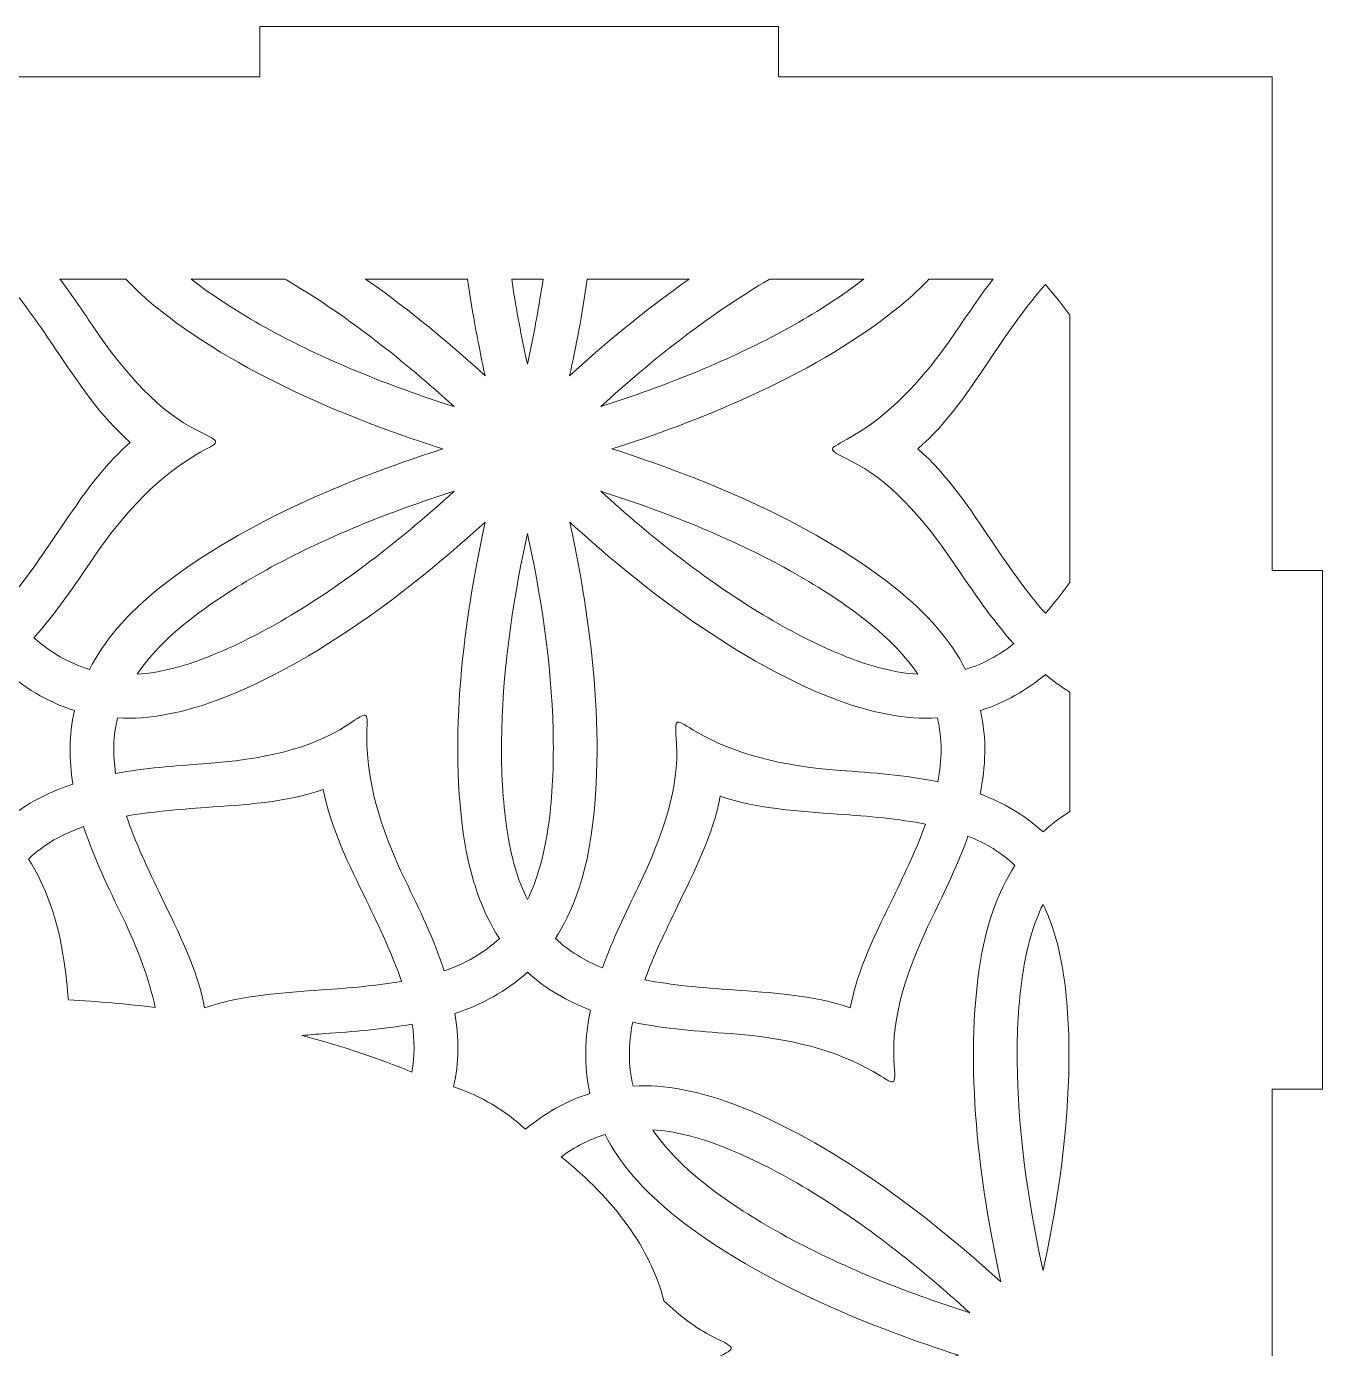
# Model space of a CAD drawing. Header units: millimetres. Extents: x 1438 to 1748, y -165 to 165.
# Drawn here: x 1518.3 to 1595.2, y -86.5 to -8 of the extents above; entities that cross this region are included whole.
import ezdxf

# ---------------------------------------------------------------- set-up
doc = ezdxf.new("R2010")
doc.units = ezdxf.units.MM
doc.header["$MEASUREMENT"] = 0
doc.layers.add('Camada 1', color=7, linetype='Continuous')

msp = doc.modelspace()

# ---------------------------------------------------------------- linework, layer by layer
at = {"layer": 'Camada 1', "color": 250, "lineweight": 20}
for points, knots in [([(1562.9262, -162), (1562.9262, -162), (1592.2262, -162), (1592.2262, -162), (1592.2262, -162), (1592.2262, -162), (1592.2262, -132.7), (1592.2262, -132.7), (1592.2262, -132.7), (1592.2262, -132.7), (1595.2262, -132.7), (1595.2262, -132.7), (1595.2262, -132.7), (1595.2262, -132.7), (1595.2262, -101.9), (1595.2262, -101.9), (1595.2262, -101.9), (1595.2262, -101.9), (1592.2262, -101.9), (1592.2262, -101.9), (1592.2262, -101.9), (1592.2262, -101.9), (1592.2262, -71.1), (1592.2262, -71.1), (1592.2262, -71.1), (1592.2262, -71.1), (1595.2262, -71.1), (1595.2262, -71.1), (1595.2262, -71.1), (1595.2262, -71.1), (1595.2262, -40.3), (1595.2262, -40.3), (1595.2262, -40.3), (1595.2262, -40.3), (1592.2262, -40.3), (1592.2262, -40.3), (1592.2262, -40.3), (1592.2262, -40.3), (1592.2262, -11), (1592.2262, -11), (1592.2262, -11), (1592.2262, -11), (1562.9262, -11), (1562.9262, -11), (1562.9262, -11), (1562.9262, -11), (1562.9262, -8), (1562.9262, -8), (1562.9262, -8), (1562.9262, -8), (1532.1262, -8), (1532.1262, -8), (1532.1262, -8), (1532.1262, -8), (1532.1262, -11), (1532.1262, -11), (1532.1262, -11), (1532.1262, -11), (1501.3262, -11), (1501.3262, -11), (1501.3262, -11), (1501.3262, -11), (1501.3262, -8), (1501.3262, -8), (1501.3262, -8), (1501.3262, -8), (1470.5262, -8), (1470.5262, -8), (1470.5262, -8), (1470.5262, -8), (1470.5262, -11), (1470.5262, -11), (1470.5262, -11), (1470.5262, -11), (1441.2262, -11), (1441.2262, -11), (1441.2262, -11), (1441.2262, -11), (1441.2262, -40.3), (1441.2262, -40.3), (1441.2262, -40.3), (1441.2262, -40.3), (1438.2262, -40.3), (1438.2262, -40.3), (1438.2262, -40.3), (1438.2262, -40.3), (1438.2262, -71.1), (1438.2262, -71.1), (1438.2262, -71.1), (1438.2262, -71.1), (1441.2262, -71.1), (1441.2262, -71.1), (1441.2262, -71.1), (1441.2262, -71.1), (1441.2262, -101.9), (1441.2262, -101.9), (1441.2262, -101.9), (1441.2262, -101.9), (1438.2262, -101.9), (1438.2262, -101.9), (1438.2262, -101.9), (1438.2262, -101.9), (1438.2262, -132.7), (1438.2262, -132.7), (1438.2262, -132.7), (1438.2262, -132.7), (1441.2262, -132.7), (1441.2262, -132.7), (1441.2262, -132.7), (1441.2262, -132.7), (1441.2262, -162), (1441.2262, -162), (1441.2262, -162), (1441.2262, -162), (1470.5262, -162), (1470.5262, -162), (1470.5262, -162), (1470.5262, -162), (1470.5262, -165), (1470.5262, -165), (1470.5262, -165), (1470.5262, -165), (1501.3262, -165), (1501.3262, -165), (1501.3262, -165), (1501.3262, -165), (1501.3262, -162), (1501.3262, -162), (1501.3262, -162), (1501.3262, -162), (1532.1262, -162), (1532.1262, -162), (1532.1262, -162), (1532.1262, -162), (1532.1262, -165), (1532.1262, -165), (1532.1262, -165), (1532.1262, -165), (1562.9262, -165), (1562.9262, -165), (1562.9262, -165), (1562.9262, -165), (1562.9262, -162), (1562.9262, -162)], [0, 0, 0, 0, 0.027027, 0.027027, 0.027027, 0.027027, 0.0540541, 0.0540541, 0.0540541, 0.0540541, 0.0810811, 0.0810811, 0.0810811, 0.0810811, 0.1081081, 0.1081081, 0.1081081, 0.1081081, 0.1351351, 0.1351351, 0.1351351, 0.1351351, 0.1621622, 0.1621622, 0.1621622, 0.1621622, 0.1891892, 0.1891892, 0.1891892, 0.1891892, 0.2162162, 0.2162162, 0.2162162, 0.2162162, 0.2432432, 0.2432432, 0.2432432, 0.2432432, 0.2702703, 0.2702703, 0.2702703, 0.2702703, 0.2972973, 0.2972973, 0.2972973, 0.2972973, 0.3243243, 0.3243243, 0.3243243, 0.3243243, 0.3513514, 0.3513514, 0.3513514, 0.3513514, 0.3783784, 0.3783784, 0.3783784, 0.3783784, 0.4054054, 0.4054054, 0.4054054, 0.4054054, 0.4324324, 0.4324324, 0.4324324, 0.4324324, 0.4594595, 0.4594595, 0.4594595, 0.4594595, 0.4864865, 0.4864865, 0.4864865, 0.4864865, 0.5135135, 0.5135135, 0.5135135, 0.5135135, 0.5405405, 0.5405405, 0.5405405, 0.5405405, 0.5675676, 0.5675676, 0.5675676, 0.5675676, 0.5945946, 0.5945946, 0.5945946, 0.5945946, 0.6216216, 0.6216216, 0.6216216, 0.6216216, 0.6486486, 0.6486486, 0.6486486, 0.6486486, 0.6756757, 0.6756757, 0.6756757, 0.6756757, 0.7027027, 0.7027027, 0.7027027, 0.7027027, 0.7297297, 0.7297297, 0.7297297, 0.7297297, 0.7567568, 0.7567568, 0.7567568, 0.7567568, 0.7837838, 0.7837838, 0.7837838, 0.7837838, 0.8108108, 0.8108108, 0.8108108, 0.8108108, 0.8378378, 0.8378378, 0.8378378, 0.8378378, 0.8648649, 0.8648649, 0.8648649, 0.8648649, 0.8918919, 0.8918919, 0.8918919, 0.8918919, 0.9189189, 0.9189189, 0.9189189, 0.9189189, 0.9459459, 0.9459459, 0.9459459, 0.9459459, 1, 1, 1, 1]), ([(1517.229, -23.3601), (1518.1751, -24.4931), (1519.0878, -25.8038), (1520.0419, -27.2145), (1520.0419, -27.2145), (1521.2802, -29.0449), (1522.6635, -31.1728), (1524.4376, -32.6945), (1524.4376, -32.6945), (1522.6638, -34.2158), (1521.2798, -36.3425), (1520.0419, -38.1729), (1520.0419, -38.1729), (1518.9763, -39.7486), (1517.9623, -41.1997), (1516.8958, -42.4177), (1516.8958, -42.4177), (1515.9496, -41.2846), (1515.0368, -39.9739), (1514.0826, -38.5631), (1514.0826, -38.5631), (1512.8449, -36.7325), (1511.4615, -34.6048), (1509.6872, -33.0831), (1509.6872, -33.0831), (1511.4612, -31.5617), (1512.8449, -29.435), (1514.0828, -27.6046), (1514.0828, -27.6046), (1515.1486, -26.029), (1516.1626, -24.5781), (1517.229, -23.3601)], [0, 0, 0, 0, 0.1111111, 0.1111111, 0.1111111, 0.1111111, 0.2222222, 0.2222222, 0.2222222, 0.2222222, 0.3333333, 0.3333333, 0.3333333, 0.3333333, 0.4444444, 0.4444444, 0.4444444, 0.4444444, 0.5555556, 0.5555556, 0.5555556, 0.5555556, 0.6666667, 0.6666667, 0.6666667, 0.6666667, 0.7777778, 0.7777778, 0.7777778, 0.7777778, 1, 1, 1, 1]), ([(1526.2546, -24.8944), (1531.3216, -28.9014), (1538.2215, -31.5731), (1543.0006, -33.0844), (1543.0006, -33.0844), (1538.2001, -34.6007), (1531.3137, -37.271), (1526.2555, -41.2718), (1526.2555, -41.2718), (1524.2063, -42.892), (1522.8508, -44.534), (1522.0098, -46.1732), (1522.0098, -46.1732), (1520.7854, -45.817), (1519.7092, -45.1677), (1518.7099, -44.2996), (1518.7099, -44.2996), (1520.0266, -42.831), (1521.1471, -41.1738), (1522.1926, -39.6274), (1522.1926, -39.6274), (1524.207, -36.6509), (1526.2367, -34.6466), (1528.3888, -33.4028), (1528.3888, -33.4028), (1529.7614, -32.6096), (1529.979, -32.7712), (1528.4231, -31.9938), (1528.4231, -31.9938), (1526.1888, -30.8772), (1524.2165, -28.7526), (1522.1926, -25.7596), (1522.1926, -25.7596), (1521.5826, -24.8578), (1520.9471, -23.9181), (1520.2619, -23), (1520.2619, -23), (1520.2619, -23), (1524.1721, -23), (1524.1721, -23), (1524.1721, -23), (1524.7689, -23.6338), (1525.4596, -24.2657), (1526.2546, -24.8944)], [0, 0, 0, 0, 0.0833333, 0.0833333, 0.0833333, 0.0833333, 0.1666667, 0.1666667, 0.1666667, 0.1666667, 0.25, 0.25, 0.25, 0.25, 0.3333333, 0.3333333, 0.3333333, 0.3333333, 0.4166667, 0.4166667, 0.4166667, 0.4166667, 0.5, 0.5, 0.5, 0.5, 0.5833333, 0.5833333, 0.5833333, 0.5833333, 0.6666667, 0.6666667, 0.6666667, 0.6666667, 0.75, 0.75, 0.75, 0.75, 0.8333333, 0.8333333, 0.8333333, 0.8333333, 1, 1, 1, 1]), ([(1533.7044, -23.0457), (1537.1509, -25.0796), (1540.4035, -27.6282), (1543.3706, -30.3086), (1543.3706, -30.3086), (1543.3706, -30.3086), (1543.6595, -30.5699), (1543.6595, -30.5699), (1543.6595, -30.5699), (1543.6595, -30.5699), (1543.2561, -30.44), (1543.2561, -30.44), (1543.2561, -30.44), (1539.4497, -29.2058), (1535.6145, -27.66), (1532.1299, -25.6875), (1532.1299, -25.6875), (1530.7142, -24.8861), (1529.3334, -23.9991), (1528.0474, -23), (1528.0474, -23), (1528.0474, -23), (1533.6268, -23), (1533.6268, -23), (1533.6268, -23), (1533.6268, -23), (1533.7044, -23.0457), (1533.7044, -23.0457)], [0, 0, 0, 0, 0.125, 0.125, 0.125, 0.125, 0.25, 0.25, 0.25, 0.25, 0.375, 0.375, 0.375, 0.375, 0.5, 0.5, 0.5, 0.5, 0.625, 0.625, 0.625, 0.625, 0.75, 0.75, 0.75, 0.75, 1, 1, 1, 1]), ([(1544.4627, -23), (1544.7602, -25.1075), (1545.1363, -27.0659), (1545.506, -28.741), (1545.506, -28.741), (1543.5984, -26.9947), (1541.1515, -24.9239), (1538.4102, -23), (1538.4102, -23), (1538.4102, -23), (1544.4627, -23), (1544.4627, -23)], [0, 0, 0, 0, 0.25, 0.25, 0.25, 0.25, 0.5, 0.5, 0.5, 0.5, 1, 1, 1, 1]), ([(1548.9461, -23), (1548.7136, -24.575), (1548.4243, -26.1384), (1548.0953, -27.6738), (1548.0953, -27.6738), (1548.0953, -27.6738), (1548.0135, -28.053), (1548.0135, -28.053), (1548.0135, -28.053), (1548.0135, -28.053), (1547.9245, -27.6398), (1547.9245, -27.6398), (1547.9245, -27.6398), (1547.5994, -26.1154), (1547.3131, -24.5634), (1547.0827, -23), (1547.0827, -23), (1547.0827, -23), (1548.9461, -23), (1548.9461, -23)], [0, 0, 0, 0, 0.1666667, 0.1666667, 0.1666667, 0.1666667, 0.3333333, 0.3333333, 0.3333333, 0.3333333, 0.5, 0.5, 0.5, 0.5, 0.6666667, 0.6666667, 0.6666667, 0.6666667, 1, 1, 1, 1]), ([(1557.6182, -23), (1554.8716, -24.9271), (1552.423, -26.9995), (1550.5207, -28.7395), (1550.5207, -28.7395), (1550.892, -27.0606), (1551.2684, -25.1035), (1551.5659, -23), (1551.5659, -23), (1551.5659, -23), (1557.6182, -23), (1557.6182, -23)], [0, 0, 0, 0, 0.25, 0.25, 0.25, 0.25, 0.5, 0.5, 0.5, 0.5, 1, 1, 1, 1]), ([(1562.4026, -23), (1562.4026, -23), (1567.9818, -23), (1567.9818, -23), (1567.9818, -23), (1566.6848, -24.0076), (1565.2915, -24.9014), (1563.8628, -25.7082), (1563.8628, -25.7082), (1560.3781, -27.6757), (1556.5446, -29.2184), (1552.7397, -30.4478), (1552.7397, -30.4478), (1552.7397, -30.4478), (1552.3697, -30.5669), (1552.3697, -30.5669), (1552.3697, -30.5669), (1552.3697, -30.5669), (1552.6833, -30.2829), (1552.6833, -30.2829), (1552.6833, -30.2829), (1555.655, -27.6035), (1558.9116, -25.0551), (1562.3623, -23.0237), (1562.3623, -23.0237), (1562.3623, -23.0237), (1562.4026, -23), (1562.4026, -23)], [0, 0, 0, 0, 0.125, 0.125, 0.125, 0.125, 0.25, 0.25, 0.25, 0.25, 0.375, 0.375, 0.375, 0.375, 0.5, 0.5, 0.5, 0.5, 0.625, 0.625, 0.625, 0.625, 0.75, 0.75, 0.75, 0.75, 1, 1, 1, 1]), ([(1573.4372, -40.0175), (1574.4745, -41.5514), (1575.5856, -43.1945), (1576.8889, -44.6544), (1576.8889, -44.6544), (1576.0118, -45.3443), (1575.0709, -45.8658), (1574.0207, -46.1714), (1574.0207, -46.1714), (1573.1799, -44.5328), (1571.8242, -42.891), (1569.7753, -41.2713), (1569.7753, -41.2713), (1564.7086, -37.2642), (1557.8086, -34.5929), (1553.0293, -33.0813), (1553.0293, -33.0813), (1557.8298, -31.5652), (1564.7163, -28.8948), (1569.7747, -24.8938), (1569.7747, -24.8938), (1570.5695, -24.2654), (1571.2599, -23.6336), (1571.8564, -23), (1571.8564, -23), (1571.8564, -23), (1575.663, -23), (1575.663, -23), (1575.663, -23), (1574.8638, -24.0402), (1574.1339, -25.1197), (1573.4372, -26.15), (1573.4372, -26.15), (1571.4229, -29.1266), (1569.3929, -31.1311), (1567.2409, -32.3747), (1567.2409, -32.3747), (1565.8684, -33.1679), (1565.6508, -33.0062), (1567.2066, -33.7836), (1567.2066, -33.7836), (1569.4412, -34.9), (1571.4133, -37.0248), (1573.4372, -40.0175)], [0, 0, 0, 0, 0.0833333, 0.0833333, 0.0833333, 0.0833333, 0.1666667, 0.1666667, 0.1666667, 0.1666667, 0.25, 0.25, 0.25, 0.25, 0.3333333, 0.3333333, 0.3333333, 0.3333333, 0.4166667, 0.4166667, 0.4166667, 0.4166667, 0.5, 0.5, 0.5, 0.5, 0.5833333, 0.5833333, 0.5833333, 0.5833333, 0.6666667, 0.6666667, 0.6666667, 0.6666667, 0.75, 0.75, 0.75, 0.75, 0.8333333, 0.8333333, 0.8333333, 0.8333333, 1, 1, 1, 1]), ([(1578.7683, -23.321), (1579.2623, -23.8823), (1579.7448, -24.4937), (1580.2262, -25.1445), (1580.2262, -25.1445), (1580.2262, -25.1445), (1580.2262, -41.0189), (1580.2262, -41.0189), (1580.2262, -41.0189), (1579.7442, -41.6705), (1579.2611, -42.2827), (1578.7665, -42.8446), (1578.7665, -42.8446), (1577.6879, -41.6193), (1576.6641, -40.1547), (1575.5876, -38.5631), (1575.5876, -38.5631), (1574.3499, -36.7325), (1572.9665, -34.6048), (1571.1922, -33.0831), (1571.1922, -33.0831), (1572.9662, -31.5617), (1574.3499, -29.435), (1575.5878, -27.6046), (1575.5878, -27.6046), (1576.665, -26.0121), (1577.6892, -24.5469), (1578.7683, -23.321)], [0, 0, 0, 0, 0.125, 0.125, 0.125, 0.125, 0.25, 0.25, 0.25, 0.25, 0.375, 0.375, 0.375, 0.375, 0.5, 0.5, 0.5, 0.5, 0.625, 0.625, 0.625, 0.625, 0.75, 0.75, 0.75, 0.75, 1, 1, 1, 1]), ([(1543.2905, -35.7178), (1543.2905, -35.7178), (1543.6606, -35.5987), (1543.6606, -35.5987), (1543.6606, -35.5987), (1543.6606, -35.5987), (1543.3465, -35.8826), (1543.3465, -35.8826), (1543.3465, -35.8826), (1540.375, -38.5622), (1537.1185, -41.1106), (1533.6679, -43.1419), (1533.6679, -43.1419), (1532.1996, -44.0067), (1530.6691, -44.7911), (1529.0846, -45.4202), (1529.0846, -45.4202), (1527.4948, -46.0516), (1526.0944, -46.3843), (1524.8392, -46.464), (1524.8392, -46.464), (1525.5359, -45.4164), (1526.5238, -44.3697), (1527.8658, -43.3085), (1527.8658, -43.3085), (1529.2143, -42.2423), (1530.6717, -41.302), (1532.1674, -40.4574), (1532.1674, -40.4574), (1535.6518, -38.49), (1539.4855, -36.9473), (1543.2905, -35.7178)], [0, 0, 0, 0, 0.1111111, 0.1111111, 0.1111111, 0.1111111, 0.2222222, 0.2222222, 0.2222222, 0.2222222, 0.3333333, 0.3333333, 0.3333333, 0.3333333, 0.4444444, 0.4444444, 0.4444444, 0.4444444, 0.5555556, 0.5555556, 0.5555556, 0.5555556, 0.6666667, 0.6666667, 0.6666667, 0.6666667, 0.7777778, 0.7777778, 0.7777778, 0.7777778, 1, 1, 1, 1]), ([(1552.3709, -35.5959), (1552.3709, -35.5959), (1552.7737, -35.7257), (1552.7737, -35.7257), (1552.7737, -35.7257), (1556.5802, -36.9598), (1560.4154, -38.5057), (1563.9001, -40.4783), (1563.9001, -40.4783), (1565.3828, -41.3175), (1566.8276, -42.2507), (1568.1649, -43.3081), (1568.1649, -43.3081), (1569.5066, -44.3692), (1570.4942, -45.4156), (1571.191, -46.4629), (1571.191, -46.4629), (1569.9354, -46.3831), (1568.5352, -46.0508), (1566.9451, -45.4196), (1566.9451, -45.4196), (1565.3476, -44.7851), (1563.8048, -43.9932), (1562.3254, -43.1199), (1562.3254, -43.1199), (1558.8793, -41.086), (1555.6265, -38.5375), (1552.6593, -35.8571), (1552.6593, -35.8571), (1552.6593, -35.8571), (1552.3709, -35.5959), (1552.3709, -35.5959)], [0, 0, 0, 0, 0.1111111, 0.1111111, 0.1111111, 0.1111111, 0.2222222, 0.2222222, 0.2222222, 0.2222222, 0.3333333, 0.3333333, 0.3333333, 0.3333333, 0.4444444, 0.4444444, 0.4444444, 0.4444444, 0.5555556, 0.5555556, 0.5555556, 0.5555556, 0.6666667, 0.6666667, 0.6666667, 0.6666667, 0.7777778, 0.7777778, 0.7777778, 0.7777778, 1, 1, 1, 1]), ([(1545.5094, -37.4265), (1544.4223, -42.3412), (1543.2907, -49.6401), (1544.227, -56.0216), (1544.227, -56.0216), (1544.6059, -58.6059), (1545.3502, -60.6011), (1546.349, -62.149), (1546.349, -62.149), (1545.4284, -63.0316), (1544.3277, -63.639), (1543.0762, -64.0704), (1543.0762, -64.0704), (1542.4626, -62.1958), (1541.5879, -60.3967), (1540.7716, -58.7179), (1540.7716, -58.7179), (1539.2009, -55.4852), (1538.48, -52.725), (1538.479, -50.2395), (1538.479, -50.2395), (1538.4783, -48.6542), (1538.7271, -48.5466), (1537.276, -49.5053), (1537.276, -49.5053), (1535.1918, -50.8823), (1532.3657, -51.5278), (1528.762, -51.7842), (1528.762, -51.7842), (1527.0889, -51.9032), (1525.3079, -52.03), (1523.5633, -52.3492), (1523.5633, -52.3492), (1523.397, -51.2284), (1523.4129, -50.1374), (1523.6769, -49.0602), (1523.6769, -49.0602), (1525.5165, -49.151), (1527.6162, -48.7981), (1530.0432, -47.8336), (1530.0432, -47.8336), (1536.0462, -45.4495), (1541.8107, -40.8099), (1545.5094, -37.4265)], [0, 0, 0, 0, 0.0833333, 0.0833333, 0.0833333, 0.0833333, 0.1666667, 0.1666667, 0.1666667, 0.1666667, 0.25, 0.25, 0.25, 0.25, 0.3333333, 0.3333333, 0.3333333, 0.3333333, 0.4166667, 0.4166667, 0.4166667, 0.4166667, 0.5, 0.5, 0.5, 0.5, 0.5833333, 0.5833333, 0.5833333, 0.5833333, 0.6666667, 0.6666667, 0.6666667, 0.6666667, 0.75, 0.75, 0.75, 0.75, 0.8333333, 0.8333333, 0.8333333, 0.8333333, 1, 1, 1, 1]), ([(1565.9868, -47.8327), (1568.4145, -48.7971), (1570.5141, -49.1499), (1572.3542, -49.0589), (1572.3542, -49.0589), (1572.658, -50.2974), (1572.6336, -51.5542), (1572.3814, -52.8536), (1572.3814, -52.8536), (1570.4513, -52.4477), (1568.4559, -52.3056), (1566.594, -52.1732), (1566.594, -52.1732), (1563.009, -51.9171), (1560.2581, -51.1613), (1558.1051, -49.9194), (1558.1051, -49.9194), (1556.7319, -49.1274), (1556.7631, -48.8581), (1556.8678, -50.5942), (1556.8678, -50.5942), (1557.0182, -53.0876), (1556.1642, -55.8579), (1554.5844, -59.107), (1554.5844, -59.107), (1553.8508, -60.6155), (1553.0701, -62.2214), (1552.4741, -63.892), (1552.4741, -63.892), (1551.4203, -63.4756), (1550.4836, -62.9163), (1549.6828, -62.149), (1549.6828, -62.149), (1550.6811, -60.6013), (1551.4251, -58.6062), (1551.8034, -56.0223), (1551.8034, -56.0223), (1552.7404, -49.6315), (1551.6044, -42.3196), (1550.5239, -37.4246), (1550.5239, -37.4246), (1554.2369, -40.8242), (1559.9923, -45.4526), (1565.9868, -47.8327)], [0, 0, 0, 0, 0.0833333, 0.0833333, 0.0833333, 0.0833333, 0.1666667, 0.1666667, 0.1666667, 0.1666667, 0.25, 0.25, 0.25, 0.25, 0.3333333, 0.3333333, 0.3333333, 0.3333333, 0.4166667, 0.4166667, 0.4166667, 0.4166667, 0.5, 0.5, 0.5, 0.5, 0.5833333, 0.5833333, 0.5833333, 0.5833333, 0.6666667, 0.6666667, 0.6666667, 0.6666667, 0.75, 0.75, 0.75, 0.75, 0.8333333, 0.8333333, 0.8333333, 0.8333333, 1, 1, 1, 1]), ([(1548.0168, -38.1122), (1548.0168, -38.1122), (1548.1056, -38.5257), (1548.1056, -38.5257), (1548.1056, -38.5257), (1548.9403, -42.4389), (1549.5191, -46.5335), (1549.5529, -50.5376), (1549.5529, -50.5376), (1549.5675, -52.2412), (1549.4814, -53.9588), (1549.2344, -55.6456), (1549.2344, -55.6456), (1548.9863, -57.3383), (1548.5737, -58.717), (1548.0153, -59.8441), (1548.0153, -59.8441), (1547.4565, -58.7172), (1547.0445, -57.3381), (1546.7963, -55.6452), (1546.7963, -55.6452), (1546.5467, -53.9445), (1546.4612, -52.2123), (1546.4777, -50.4948), (1546.4777, -50.4948), (1546.5161, -46.4933), (1547.097, -42.4018), (1547.9347, -38.4919), (1547.9347, -38.4919), (1547.9347, -38.4919), (1548.0168, -38.1122), (1548.0168, -38.1122)], [0, 0, 0, 0, 0.1111111, 0.1111111, 0.1111111, 0.1111111, 0.2222222, 0.2222222, 0.2222222, 0.2222222, 0.3333333, 0.3333333, 0.3333333, 0.3333333, 0.4444444, 0.4444444, 0.4444444, 0.4444444, 0.5555556, 0.5555556, 0.5555556, 0.5555556, 0.6666667, 0.6666667, 0.6666667, 0.6666667, 0.7777778, 0.7777778, 0.7777778, 0.7777778, 1, 1, 1, 1]), ([(1516.835, -46.1134), (1518.069, -47.2133), (1519.4714, -48.1069), (1521.115, -48.615), (1521.115, -48.615), (1520.7798, -50.0892), (1520.7958, -51.5509), (1521.0322, -52.982), (1521.0322, -52.982), (1519.4624, -53.5007), (1517.9869, -54.2684), (1516.7249, -55.438), (1516.7249, -55.438), (1515.616, -54.4107), (1514.3424, -53.6935), (1512.9848, -53.1828), (1512.9848, -53.1828), (1513.3204, -51.5641), (1513.3933, -49.9026), (1513.0115, -48.225), (1513.0115, -48.225), (1514.4559, -47.7783), (1515.7138, -47.0338), (1516.835, -46.1134)], [0, 0, 0, 0, 0.1428571, 0.1428571, 0.1428571, 0.1428571, 0.2857143, 0.2857143, 0.2857143, 0.2857143, 0.4285714, 0.4285714, 0.4285714, 0.4285714, 0.5714286, 0.5714286, 0.5714286, 0.5714286, 0.7142857, 0.7142857, 0.7142857, 0.7142857, 1, 1, 1, 1]), ([(1580.2262, -47.5255), (1580.2262, -47.5255), (1580.2262, -54.6138), (1580.2262, -54.6138), (1580.2262, -54.6138), (1579.6656, -54.9609), (1579.1312, -55.3617), (1578.6305, -55.8257), (1578.6305, -55.8257), (1577.5215, -54.7983), (1576.2477, -54.0811), (1574.8899, -53.5704), (1574.8899, -53.5704), (1575.2254, -51.9519), (1575.2984, -50.2906), (1574.9166, -48.6133), (1574.9166, -48.6133), (1576.3724, -48.1631), (1577.6389, -47.4104), (1578.7668, -46.4798), (1578.7668, -46.4798), (1579.2288, -46.8611), (1579.7142, -47.2124), (1580.2262, -47.5255)], [0, 0, 0, 0, 0.1428571, 0.1428571, 0.1428571, 0.1428571, 0.2857143, 0.2857143, 0.2857143, 0.2857143, 0.4285714, 0.4285714, 0.4285714, 0.4285714, 0.5714286, 0.5714286, 0.5714286, 0.5714286, 0.7142857, 0.7142857, 0.7142857, 0.7142857, 1, 1, 1, 1]), ([(1524.202, -54.8826), (1525.6562, -54.6298), (1527.2476, -54.4947), (1528.9463, -54.3737), (1528.9463, -54.3737), (1531.1505, -54.2171), (1533.6849, -54.0829), (1535.8898, -53.3071), (1535.8898, -53.3071), (1536.3204, -55.6042), (1537.4703, -57.8659), (1538.4365, -59.8531), (1538.4365, -59.8531), (1539.2682, -61.564), (1540.0178, -63.1677), (1540.5394, -64.7003), (1540.5394, -64.7003), (1539.0851, -64.9531), (1537.4937, -65.0881), (1535.795, -65.209), (1535.795, -65.209), (1533.5908, -65.3659), (1531.0563, -65.5002), (1528.8512, -66.2757), (1528.8512, -66.2757), (1528.4208, -63.9786), (1527.271, -61.7171), (1526.3045, -59.7299), (1526.3045, -59.7299), (1525.473, -58.0191), (1524.7235, -56.4152), (1524.202, -54.8826)], [0, 0, 0, 0, 0.1111111, 0.1111111, 0.1111111, 0.1111111, 0.2222222, 0.2222222, 0.2222222, 0.2222222, 0.3333333, 0.3333333, 0.3333333, 0.3333333, 0.4444444, 0.4444444, 0.4444444, 0.4444444, 0.5555556, 0.5555556, 0.5555556, 0.5555556, 0.6666667, 0.6666667, 0.6666667, 0.6666667, 0.7777778, 0.7777778, 0.7777778, 0.7777778, 1, 1, 1, 1]), ([(1566.4095, -54.763), (1568.3069, -54.8982), (1570.0705, -55.0509), (1571.6585, -55.3655), (1571.6585, -55.3655), (1571.1503, -56.7513), (1570.4715, -58.1971), (1569.7269, -59.7287), (1569.7269, -59.7287), (1568.7609, -61.7163), (1567.6097, -63.9782), (1567.179, -66.2755), (1567.179, -66.2755), (1564.9746, -65.5), (1562.4408, -65.3647), (1560.2367, -65.2079), (1560.2367, -65.2079), (1558.3393, -65.0729), (1556.5756, -64.9203), (1554.9876, -64.6056), (1554.9876, -64.6056), (1555.4957, -63.2197), (1556.1745, -61.7738), (1556.9191, -60.2421), (1556.9191, -60.2421), (1557.8856, -58.2549), (1559.0366, -55.993), (1559.4672, -53.6956), (1559.4672, -53.6956), (1561.6718, -54.4712), (1564.2054, -54.6062), (1566.4095, -54.763)], [0, 0, 0, 0, 0.1111111, 0.1111111, 0.1111111, 0.1111111, 0.2222222, 0.2222222, 0.2222222, 0.2222222, 0.3333333, 0.3333333, 0.3333333, 0.3333333, 0.4444444, 0.4444444, 0.4444444, 0.4444444, 0.5555556, 0.5555556, 0.5555556, 0.5555556, 0.6666667, 0.6666667, 0.6666667, 0.6666667, 0.7777778, 0.7777778, 0.7777778, 0.7777778, 1, 1, 1, 1]), ([(1523.9697, -60.8651), (1524.9182, -62.8172), (1525.5566, -64.5969), (1525.9139, -66.2479), (1525.9139, -66.2479), (1524.2338, -66.0397), (1522.5128, -65.887), (1520.7579, -65.7942), (1520.7579, -65.7942), (1520.7018, -65.0412), (1520.6218, -64.2952), (1520.5142, -63.5614), (1520.5142, -63.5614), (1520.1355, -60.9766), (1519.3913, -58.9818), (1518.3922, -57.4338), (1518.3922, -57.4338), (1519.313, -56.5512), (1520.4137, -55.9438), (1521.6654, -55.5125), (1521.6654, -55.5125), (1522.2788, -57.3872), (1523.1534, -59.1863), (1523.9697, -60.8651)], [0, 0, 0, 0, 0.1428571, 0.1428571, 0.1428571, 0.1428571, 0.2857143, 0.2857143, 0.2857143, 0.2857143, 0.4285714, 0.4285714, 0.4285714, 0.4285714, 0.5714286, 0.5714286, 0.5714286, 0.5714286, 0.7142857, 0.7142857, 0.7142857, 0.7142857, 1, 1, 1, 1]), ([(1560.0524, -67.7977), (1563.6373, -68.054), (1566.3879, -68.8096), (1568.5412, -70.0515), (1568.5412, -70.0515), (1569.9144, -70.8436), (1569.8832, -71.1128), (1569.7785, -69.3767), (1569.7785, -69.3767), (1569.6284, -66.8834), (1570.4822, -64.1131), (1572.0623, -60.8638), (1572.0623, -60.8638), (1572.7956, -59.3554), (1573.5763, -57.7497), (1574.1722, -56.0792), (1574.1722, -56.0792), (1575.2259, -56.4956), (1576.1627, -57.0549), (1576.9635, -57.8222), (1576.9635, -57.8222), (1575.965, -59.37), (1575.2211, -61.3649), (1574.8425, -63.949), (1574.8425, -63.949), (1573.9059, -70.3407), (1575.0421, -77.652), (1576.1228, -82.5465), (1576.1228, -82.5465), (1572.4094, -79.1473), (1566.6537, -74.5186), (1560.6598, -72.1384), (1560.6598, -72.1384), (1558.232, -71.1739), (1556.1323, -70.821), (1554.2922, -70.9123), (1554.2922, -70.9123), (1553.9884, -69.6738), (1554.0126, -68.417), (1554.2648, -67.1176), (1554.2648, -67.1176), (1556.195, -67.5236), (1558.1904, -67.6655), (1560.0524, -67.7977)], [0, 0, 0, 0, 0.0833333, 0.0833333, 0.0833333, 0.0833333, 0.1666667, 0.1666667, 0.1666667, 0.1666667, 0.25, 0.25, 0.25, 0.25, 0.3333333, 0.3333333, 0.3333333, 0.3333333, 0.4166667, 0.4166667, 0.4166667, 0.4166667, 0.5, 0.5, 0.5, 0.5, 0.5833333, 0.5833333, 0.5833333, 0.5833333, 0.6666667, 0.6666667, 0.6666667, 0.6666667, 0.75, 0.75, 0.75, 0.75, 0.8333333, 0.8333333, 0.8333333, 0.8333333, 1, 1, 1, 1]), ([(1578.6308, -60.1272), (1579.1894, -61.2545), (1579.6017, -62.6333), (1579.8502, -64.326), (1579.8502, -64.326), (1580.0994, -66.0266), (1580.1853, -67.7589), (1580.1685, -69.4764), (1580.1685, -69.4764), (1580.1303, -73.4781), (1579.5495, -77.5692), (1578.7117, -81.479), (1578.7117, -81.479), (1578.7117, -81.479), (1578.6299, -81.8598), (1578.6299, -81.8598), (1578.6299, -81.8598), (1578.6299, -81.8598), (1578.5407, -81.4455), (1578.5407, -81.4455), (1578.5407, -81.4455), (1577.7063, -77.532), (1577.1274, -73.4377), (1577.0934, -69.4337), (1577.0934, -69.4337), (1577.0789, -67.73), (1577.1649, -66.0124), (1577.412, -64.3255), (1577.412, -64.3255), (1577.66, -62.633), (1578.0725, -61.2545), (1578.6308, -60.1272)], [0, 0, 0, 0, 0.1111111, 0.1111111, 0.1111111, 0.1111111, 0.2222222, 0.2222222, 0.2222222, 0.2222222, 0.3333333, 0.3333333, 0.3333333, 0.3333333, 0.4444444, 0.4444444, 0.4444444, 0.4444444, 0.5555556, 0.5555556, 0.5555556, 0.5555556, 0.6666667, 0.6666667, 0.6666667, 0.6666667, 0.7777778, 0.7777778, 0.7777778, 0.7777778, 1, 1, 1, 1]), ([(1543.7096, -66.6011), (1545.279, -66.0824), (1546.7542, -65.3147), (1548.0161, -64.1454), (1548.0161, -64.1454), (1549.1251, -65.1729), (1550.3989, -65.8902), (1551.7565, -66.4009), (1551.7565, -66.4009), (1551.421, -68.0195), (1551.3483, -69.6809), (1551.7301, -71.3583), (1551.7301, -71.3583), (1550.2858, -71.8051), (1549.0278, -72.5497), (1547.9066, -73.4701), (1547.9066, -73.4701), (1546.6727, -72.3702), (1545.2703, -71.4762), (1543.6267, -70.9681), (1543.6267, -70.9681), (1543.9619, -69.494), (1543.9461, -68.0322), (1543.7096, -66.6011)], [0, 0, 0, 0, 0.1428571, 0.1428571, 0.1428571, 0.1428571, 0.2857143, 0.2857143, 0.2857143, 0.2857143, 0.4285714, 0.4285714, 0.4285714, 0.4285714, 0.5714286, 0.5714286, 0.5714286, 0.5714286, 0.7142857, 0.7142857, 0.7142857, 0.7142857, 1, 1, 1, 1]), ([(1535.9794, -67.7987), (1537.6525, -67.6797), (1539.4334, -67.553), (1541.1781, -67.2339), (1541.1781, -67.2339), (1541.3217, -68.2017), (1541.3292, -69.147), (1541.1586, -70.0806), (1541.1586, -70.0806), (1539.1335, -69.254), (1536.9517, -68.528), (1534.6402, -67.9164), (1534.6402, -67.9164), (1535.074, -67.8704), (1535.5204, -67.8314), (1535.9794, -67.7987)], [0, 0, 0, 0, 0.2, 0.2, 0.2, 0.2, 0.4, 0.4, 0.4, 0.4, 0.6, 0.6, 0.6, 0.6, 1, 1, 1, 1]), ([(1559.7011, -74.5514), (1561.2987, -75.1861), (1562.8417, -75.9781), (1564.321, -76.8511), (1564.321, -76.8511), (1567.767, -78.885), (1571.0198, -81.4337), (1573.9872, -84.1142), (1573.9872, -84.1142), (1573.9872, -84.1142), (1574.2754, -84.3752), (1574.2754, -84.3752), (1574.2754, -84.3752), (1574.2754, -84.3752), (1573.8724, -84.2452), (1573.8724, -84.2452), (1573.8724, -84.2452), (1570.0661, -83.0115), (1566.2309, -81.4655), (1562.7464, -79.4928), (1562.7464, -79.4928), (1561.2633, -78.6537), (1559.8188, -77.7204), (1558.4817, -76.6628), (1558.4817, -76.6628), (1557.14, -75.6016), (1556.1517, -74.5552), (1555.455, -73.508), (1555.455, -73.508), (1556.7106, -73.5876), (1558.111, -73.9198), (1559.7011, -74.5514)], [0, 0, 0, 0, 0.1111111, 0.1111111, 0.1111111, 0.1111111, 0.2222222, 0.2222222, 0.2222222, 0.2222222, 0.3333333, 0.3333333, 0.3333333, 0.3333333, 0.4444444, 0.4444444, 0.4444444, 0.4444444, 0.5555556, 0.5555556, 0.5555556, 0.5555556, 0.6666667, 0.6666667, 0.6666667, 0.6666667, 0.7777778, 0.7777778, 0.7777778, 0.7777778, 1, 1, 1, 1]), ([(1556.8709, -78.6996), (1561.9371, -82.7063), (1568.8374, -85.3787), (1573.6168, -86.8902), (1573.6168, -86.8902), (1568.817, -88.4061), (1561.9302, -91.0756), (1556.8718, -95.0772), (1556.8718, -95.0772), (1554.8232, -96.6974), (1553.4674, -98.3396), (1552.6263, -99.9786), (1552.6263, -99.9786), (1551.4805, -99.6455), (1550.4646, -99.0557), (1549.52, -98.27), (1549.52, -98.27), (1552.9105, -95.6866), (1555.2156, -92.6829), (1556.0918, -89.4384), (1556.0918, -89.4384), (1557.0438, -88.519), (1558.0114, -87.7824), (1559.005, -87.2082), (1559.005, -87.2082), (1560.3776, -86.415), (1560.5952, -86.5763), (1559.0393, -85.7992), (1559.0393, -85.7992), (1558.0207, -85.2903), (1557.0566, -84.5717), (1556.1173, -83.6569), (1556.1173, -83.6569), (1555.3024, -80.5376), (1553.1688, -77.6381), (1550.0172, -75.1183), (1550.0172, -75.1183), (1550.8199, -74.5263), (1551.6784, -74.0752), (1552.6255, -73.7996), (1552.6255, -73.7996), (1553.4667, -75.4381), (1554.8221, -77.08), (1556.8709, -78.6996)], [0, 0, 0, 0, 0.0833333, 0.0833333, 0.0833333, 0.0833333, 0.1666667, 0.1666667, 0.1666667, 0.1666667, 0.25, 0.25, 0.25, 0.25, 0.3333333, 0.3333333, 0.3333333, 0.3333333, 0.4166667, 0.4166667, 0.4166667, 0.4166667, 0.5, 0.5, 0.5, 0.5, 0.5833333, 0.5833333, 0.5833333, 0.5833333, 0.6666667, 0.6666667, 0.6666667, 0.6666667, 0.75, 0.75, 0.75, 0.75, 0.8333333, 0.8333333, 0.8333333, 0.8333333, 1, 1, 1, 1])]:
    msp.add_open_spline(points, degree=3, knots=knots, dxfattribs=at)

doc.saveas('drawing.dxf')
